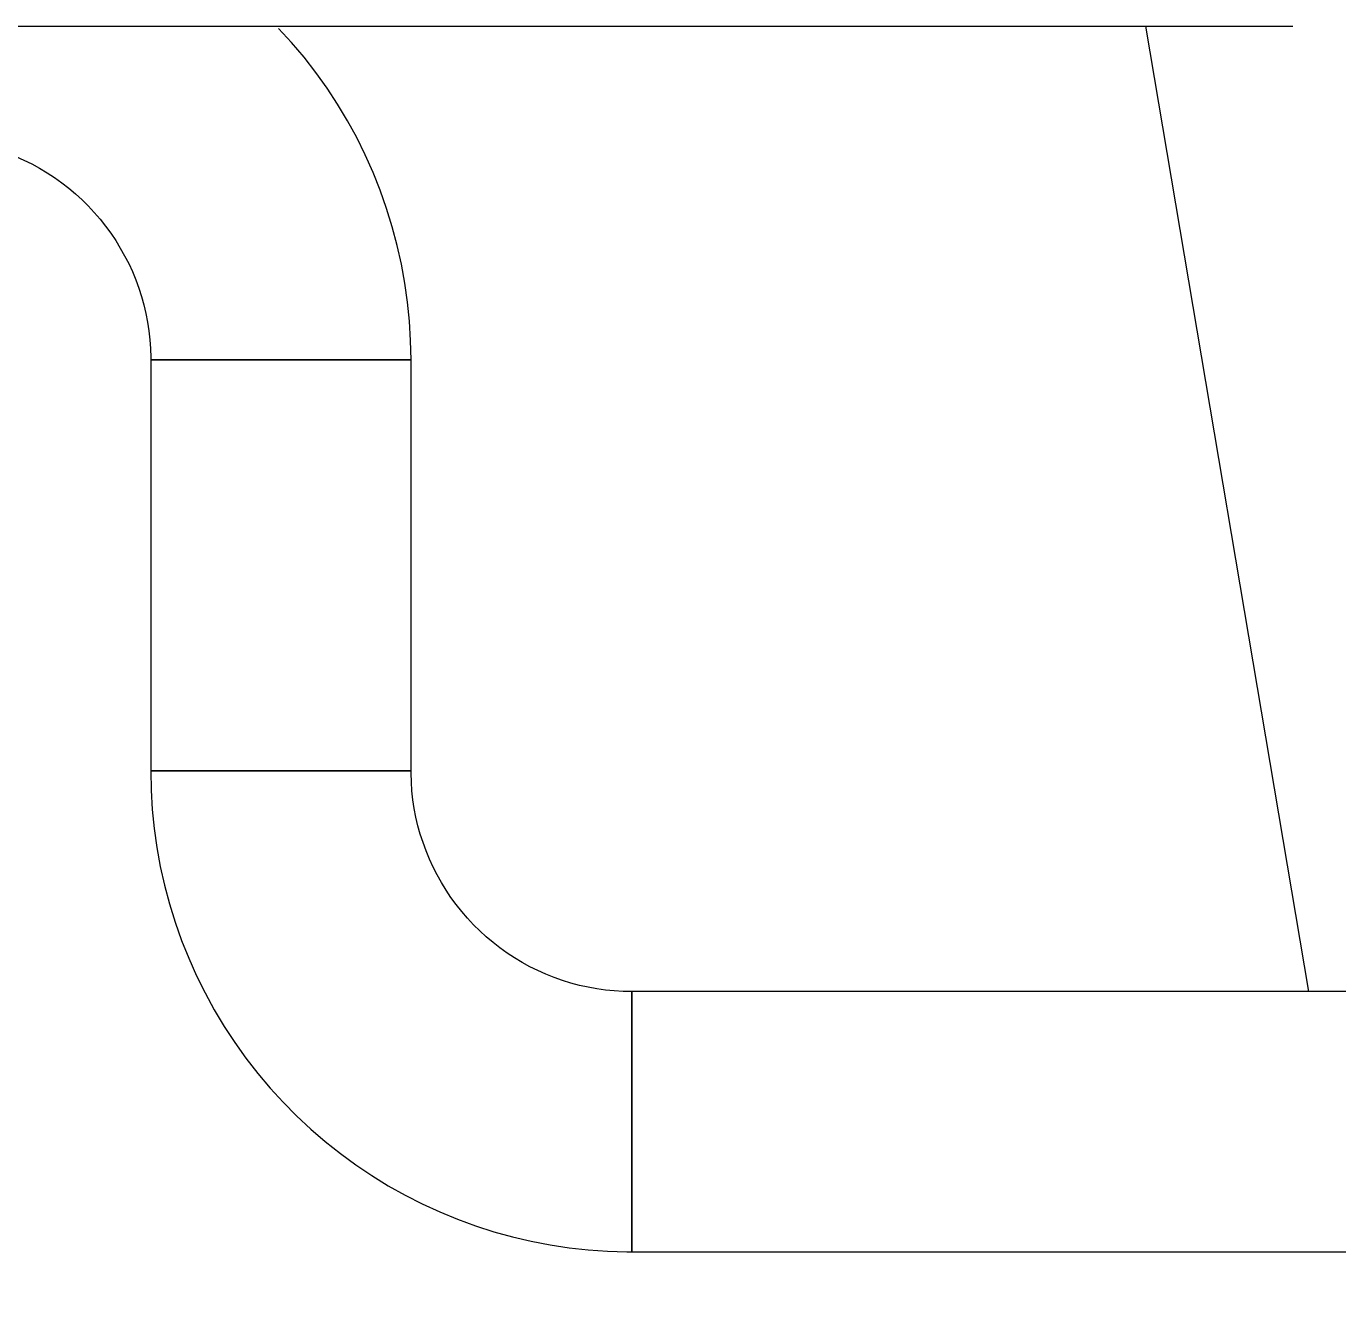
# Model space of a CAD drawing. Header units: millimetres. Extents: x -6115 to 17030, y -699 to 33206.
# Drawn here: x 9707.2 to 10155.6, y 2859.6 to 3295.9 of the extents above; entities that cross this region are included whole.
import ezdxf

# ---------------------------------------------------------------- set-up
doc = ezdxf.new("R2010")
doc.units = ezdxf.units.MM
for name, color, linetype, lineweight in [('A-____-____-DIMS', 211, 'Continuous', 9), ('A-____-____-DIMS-100', 211, 'Continuous', 9), ('P-PIPE-____-OTLN', 3, 'Continuous', 9)]:
    doc.layers.add(name, color=color, linetype=linetype, lineweight=lineweight)
doc.styles.add('GOST Common', font='GOST_Common.ttf', dxfattribs={"width": 0.9, "height": 250})
doc.dimstyles.new('ADSK_Основной_2_5_мм', dxfattribs={"dimscale": 304.8, "dimtxt": 0.824897, "dimasz": 0.463911, "dimexe": 0.492126, "dimexo": 0.001615, "dimgap": 0.098425, "dimtad": 1, "dimdec": 0, "dimlfac": 304.8, "dimzin": 0, "dimdsep": 46, "dimtxsty": 'GOST Common', "dimblk1": 'OBLIQUE', "dimblk2": 'OBLIQUE', "dimsah": 1, "dimcen": 0.09, "dimdle": 0.492126, "dimazin": 0, "dimtfac": 1, "dimtdec": 4, "dimtix": 1, "dimtmove": 0, "dimatfit": 3, "dimfxl": 1, "dimtvp": 1, "dimtolj": 1, "dimtzin": 0, "dimlwd": 20, "dimlwe": 20, "dimarcsym": 2})

# ---------------------------------------------------------------- blocks, each defined once
blk = doc.blocks.new('ADSK_СтальСварка_Отвод_ГОСТ17375-2001 - Исполнение 2-V48-Генплан для листа')
at = {"layer": 'P-PIPE-____-OTLN', "color": 52, "lineweight": 20}
for p, q in [((-5.98, 120), (-44.5, 120)), ((-120, 44.5), (-120, -44.5))]:
    blk.add_line(p, q, dxfattribs=at)
at = {"layer": 'P-PIPE-____-OTLN', "color": 52, "lineweight": 20, "flags": 128}
for points in [[(-44.5, 120), (-44.56, 116.98), (-44.74, 113.97), (-45.04, 110.96), (-45.46, 107.97), (-46, 105), (-46.66, 102.05), (-47.44, 99.14), (-48.33, 96.25), (-49.34, 93.4), (-50.46, 90.6), (-51.69, 87.84), (-53.03, 85.14), (-54.48, 82.49), (-56.03, 79.9), (-57.69, 77.37), (-59.44, 74.91), (-61.29, 72.53), (-63.24, 70.22), (-65.27, 67.99), (-67.4, 65.84), (-69.61, 63.78), (-71.9, 61.81), (-74.26, 59.93), (-76.7, 58.15), (-79.21, 56.47), (-81.78, 54.89), (-84.41, 53.41), (-87.11, 52.04), (-89.85, 50.78), (-92.64, 49.63), (-95.48, 48.59), (-98.35, 47.67), (-101.26, 46.86), (-104.2, 46.17), (-107.17, 45.6), (-110.15, 45.14), (-113.15, 44.81), (-116.17, 44.6), (-119.18, 44.5), (-120, 44.5)], [(-120, -44.5), (-113.42, -44.37), (-106.85, -43.97), (-100.31, -43.32), (-93.79, -42.4), (-87.32, -41.22), (-80.9, -39.79), (-74.54, -38.09), (-68.25, -36.15), (-62.05, -33.96), (-55.94, -31.51), (-49.93, -28.83), (-44.04, -25.91), (-38.26, -22.76), (-32.62, -19.37), (-27.12, -15.77), (-21.76, -11.94), (-16.56, -7.91), (-11.53, -3.67), (-6.67, 0.76)]]:
    blk.add_lwpolyline(points, dxfattribs=at)
blk = doc.blocks.new('ADSK_СтальСварка_Отвод_ГОСТ17375-2001 - Исполнение 2-V51-Генплан для листа')
at = {"layer": 'P-PIPE-____-OTLN', "color": 52, "lineweight": 20}
for p, q in [((44.5, 120), (-44.5, 120)), ((-120, 44.5), (-120, -44.5))]:
    blk.add_line(p, q, dxfattribs=at)
at = {"layer": 'P-PIPE-____-OTLN', "color": 52, "lineweight": 20, "flags": 128}
for points in [[(-44.5, 120), (-44.56, 116.98), (-44.74, 113.97), (-45.04, 110.96), (-45.46, 107.97), (-46, 105), (-46.66, 102.05), (-47.44, 99.14), (-48.33, 96.25), (-49.34, 93.4), (-50.46, 90.6), (-51.69, 87.84), (-53.03, 85.14), (-54.48, 82.49), (-56.03, 79.9), (-57.69, 77.37), (-59.44, 74.91), (-61.29, 72.53), (-63.24, 70.22), (-65.27, 67.99), (-67.4, 65.84), (-69.61, 63.78), (-71.9, 61.81), (-74.26, 59.93), (-76.7, 58.15), (-79.21, 56.47), (-81.78, 54.89), (-84.41, 53.41), (-87.11, 52.04), (-89.85, 50.78), (-92.64, 49.63), (-95.48, 48.59), (-98.35, 47.67), (-101.26, 46.86), (-104.2, 46.17), (-107.17, 45.6), (-110.15, 45.14), (-113.15, 44.81), (-116.17, 44.6), (-119.18, 44.5), (-120, 44.5)], [(-120, -44.5), (-113.42, -44.37), (-106.85, -43.97), (-100.31, -43.32), (-93.79, -42.4), (-87.32, -41.22), (-80.9, -39.79), (-74.54, -38.09), (-68.25, -36.15), (-62.05, -33.96), (-55.94, -31.51), (-49.93, -28.83), (-44.04, -25.91), (-38.26, -22.76), (-32.62, -19.37), (-27.12, -15.77), (-21.76, -11.94), (-16.56, -7.91), (-11.53, -3.67), (-6.67, 0.76), (-1.99, 5.39), (2.49, 10.2), (6.79, 15.19), (10.88, 20.34), (14.76, 25.66), (18.42, 31.12), (21.87, 36.73), (25.08, 42.47), (28.07, 48.33), (30.81, 54.31), (33.32, 60.39), (35.58, 66.57), (37.59, 72.84), (39.35, 79.18), (40.86, 85.58), (42.11, 92.04), (43.09, 98.55), (43.82, 105.08), (44.29, 111.65), (44.49, 118.22), (44.5, 120)]]:
    blk.add_lwpolyline(points, dxfattribs=at)
blk = doc.blocks.new('DIMBLOCK3-Генплан для листа')
at = {"layer": 'A-____-____-DIMS-100', "lineweight": 20}
for p, q in [((7340, 2304.25), (7340, 4570)), ((10588.12, 2304.25), (10588.12, 3729.9)), ((7190, 2304.25), (10738.12, 2304.25)), ((7340, 2304.25), (7340, 2154.25)), ((10588.12, 2304.25), (10588.12, 2154.25))]:
    blk.add_line(p, q, dxfattribs=at)
at = {"layer": 'A-____-____-DIMS-100', "lineweight": 40}
for p, q in [((7340, 2304.25), (7410.7, 2374.95)), ((10588.12, 2304.25), (10658.82, 2374.95)), ((7340, 2304.25), (7269.3, 2233.55)), ((10588.12, 2304.25), (10517.42, 2233.55))]:
    blk.add_line(p, q, dxfattribs=at)
at = {"layer": 'A-____-____-DIMS-100', "color": 0, "lineweight": 20, "insert": (8638.05, 2660.95), "char_height": 250, "width": 782.4122, "attachment_point": 1, "line_spacing_factor": 1.022761, "style": 'GOST Common'}
blk.add_mtext('3248', dxfattribs=at)
blk = doc.blocks.new('_Oblique')
at = {"color": 0, "linetype": 'ByBlock', "lineweight": -2}
blk.add_line((-0.5, -0.5), (0.5, 0.5), dxfattribs=at)

msp = doc.modelspace()

# ---------------------------------------------------------------- linework, layer by layer
at = {"layer": 'P-PIPE-____-OTLN', "color": 7, "lineweight": 20}
for p, q in [((7571.2857, 3295.8557), (10140.1593, 3295.8557)), ((10089.7928, 3295.8557), (10145.616, 2965.662))]:
    msp.add_line(p, q, dxfattribs=at)
at = {"layer": 'P-PIPE-____-OTLN', "color": 52, "lineweight": 20}
for p, q in [((9749.7427, 3181.7832), (9749.7427, 3041.162)), ((9838.7427, 3181.7832), (9749.7427, 3181.7832)), ((9838.7427, 3041.162), (9838.7427, 3181.7832)), ((9749.7427, 3041.162), (9838.7427, 3041.162)), ((10265.0745, 2965.662), (9914.2427, 2965.662)), ((9914.2427, 2965.662), (9914.2427, 2876.662)), ((9914.2427, 2876.662), (10265.0745, 2876.662))]:
    msp.add_line(p, q, dxfattribs=at)

# ---------------------------------------------------------------- block references
for name, p, rotation in [('ADSK_СтальСварка_Отвод_ГОСТ17375-2001 - Исполнение 2-V48-Генплан для листа', (9794.2427, 3301.7832), 90), ('ADSK_СтальСварка_Отвод_ГОСТ17375-2001 - Исполнение 2-V51-Генплан для листа', (9794.2427, 2921.162), 270)]:
    msp.add_blockref(name, p, dxfattribs=dict(at, rotation=rotation))

# ---------------------------------------------------------------- dimensions: what is measured, and where the dimension line sits
at = {"layer": 'A-____-____-DIMS', "lineweight": 20}
dim = msp.add_linear_dim(base=(10588.1153, 2304.2451), p1=(7340, 4720), p2=(10588.1153, 3879.8999), dimstyle='ADSK_Основной_2_5_мм', override={"dimpost": '<>', "dimfxl": 3354.99941}, dxfattribs=at)
dim.commit()
dim.dimension.update_dxf_attribs({"geometry": 'DIMBLOCK3-Генплан для листа', "text_midpoint": (8964.0576, 2459.2451)})

doc.saveas('drawing.dxf')
